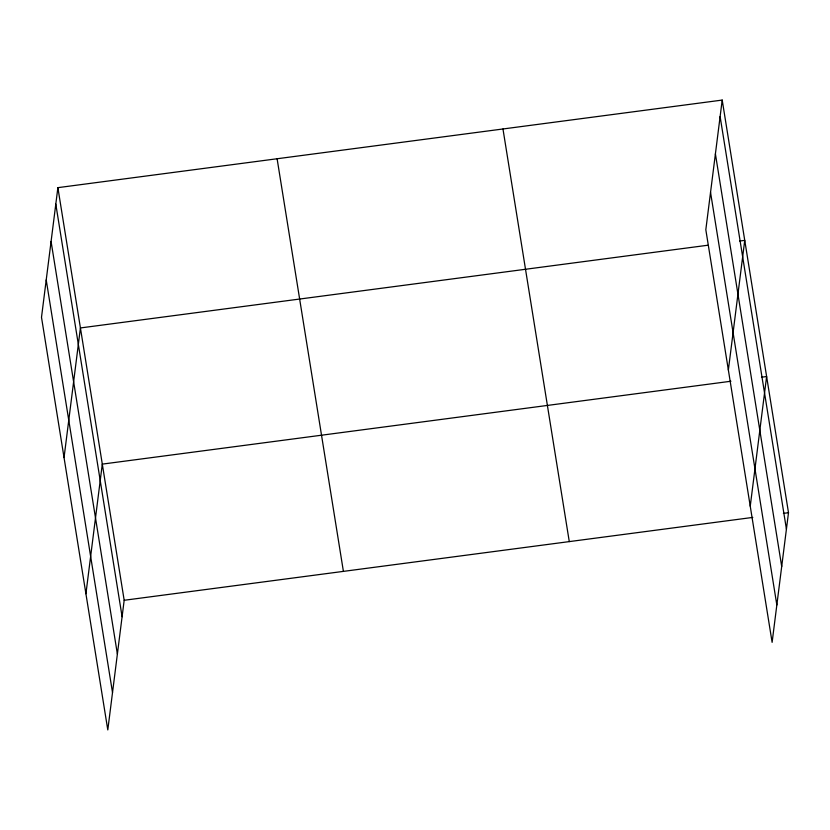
<?xml version="1.0" encoding="UTF-8"?>
<svg xmlns="http://www.w3.org/2000/svg" width="830" height="830" viewBox="0 0 830 830"><rect width="100%" height="100%" fill="white"/><g stroke="black" fill="none" stroke-linecap="round" stroke-linejoin="round"><path stroke-width="1.25" d="M57.882 187.653L41.5 317.299L107.796 729.923L124.178 600.277L57.882 187.653L722.204 100.077L788.5 512.701L772.118 642.347L705.822 229.723L722.204 100.077M64.045 457.589L80.417 327.943L707.783 245.244M85.926 593.751L102.297 464.115L730.929 381.24M728.366 370.014L744.738 240.368L739.644 241.042M750.247 506.176L766.619 376.54L761.525 377.214M124.178 600.277L752.81 517.412M783.406 513.376L788.5 512.701M720.118 116.532L786.425 529.156M715.408 153.882L781.704 566.506M710.542 192.363L776.839 604.987M502.97 128.982L569.276 541.606M277.106 158.758L343.402 571.382M55.797 204.107L122.103 616.732M51.076 241.457L117.383 654.082M46.221 279.949L112.517 692.562"/></g></svg>
